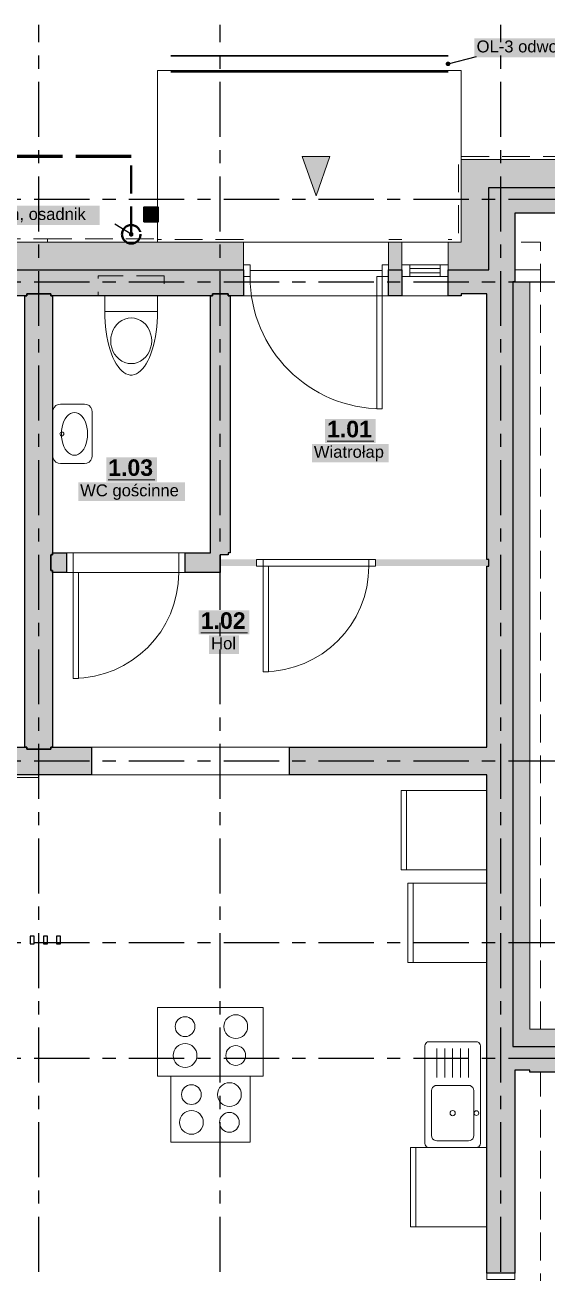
# Model space of a CAD drawing. Header units: metres. Extents: x -4.1 to 22.3, y -4.1 to 10.7.
# Drawn here: x 8.39 to 12.35, y 1.25 to 10.69 of the extents above; entities that cross this region are included whole.
import ezdxf

# ---------------------------------------------------------------- set-up
doc = ezdxf.new("R2010")
doc.units = ezdxf.units.M
for name, pattern in [('KRESKA_DLUGA', [9.45, 8.4, -1.05]), ('KRESKOWA', [5.25, 4.2, -1.05]), ('PUNKTOWA', [10.5, 8.4, -1.05, 0, -1.05])]:
    doc.linetypes.add(name, pattern=pattern)
doc.layers.add('A-MASKA', color=7, linetype='Continuous', lineweight=18)
doc.layers.add('S-OPISY', color=2, linetype='Continuous', lineweight=25)
for name, color, linetype, lineweight, true_color in [('I-OSIE', 8, 'PUNKTOWA', 18, 0x7a7a7a), ('I-PODKLAD', 8, 'Continuous', 18, 0x9a9a9a), ('I-PODKLAD-SCIANY', 8, 'Continuous', 25, 0x6e6e6e), ('I-PODKLAD-WYPELN', 254, 'Continuous', 18, 0xe6e6e6), ('I-POMIESZCZENIA', 8, 'Continuous', 25, 0x4a4a4a), ('S-DESZCZ', 150, 'KRESKA_DLUGA', 35, 0x00808a), ('S-KANAL', 34, 'Continuous', 50, 0x7a4500)]:
    doc.layers.add(name, color=color, linetype=linetype, lineweight=lineweight, true_color=true_color)
doc.styles.add('PL_ARIAL', font='arial.ttf')
doc.styles.add('PL_ARIAL_B', font='arialbd.ttf')

msp = doc.modelspace()

# ---------------------------------------------------------------- hatches: boundary and pattern name
at = {"layer": 'A-MASKA', "true_color": 0xffffff}
for points in [[(11.799, 10.4494), (13.8843, 10.4494), (13.8843, 10.5942), (11.799, 10.5942)], [(6.6728, 9.1812), (8.9616, 9.1812), (8.9616, 9.326), (6.6728, 9.326)], [(10.6682, 7.5312), (11.0518, 7.5312), (11.0518, 7.7137), (10.6682, 7.7137)], [(10.5687, 7.3844), (11.1513, 7.3844), (11.1513, 7.5242), (10.5687, 7.5242)], [(9.0107, 7.2395), (9.3943, 7.2395), (9.3943, 7.422), (9.0107, 7.422)], [(8.7985, 7.0927), (9.6065, 7.0927), (9.6065, 7.2325), (8.7985, 7.2325)], [(9.7118, 6.082), (10.0954, 6.082), (10.0954, 6.2645), (9.7118, 6.2645)], [(9.7904, 5.9352), (10.0167, 5.9352), (10.0167, 6.075), (9.7904, 6.075)]]:
    msp.add_hatch(color=7, dxfattribs=at).paths.add_polyline_path(points)
at = {"layer": 'I-PODKLAD-WYPELN', "true_color": 0xe4e4e4}
h = msp.add_hatch(color=7, dxfattribs=at)
h.paths.add_polyline_path([(11.895, 5.23), (11.895, 5.23), (11.895, 5.23), (11.895, 6.6), (11.895, 6.6), (11.895, 6.6), (11.05, 6.6), (11.05, 6.65), (11.895, 6.65), (11.895, 6.65), (11.895, 6.65), (11.895, 8.66), (11.895, 8.66), (11.895, 8.66), (11.7, 8.66), (11.7, 8.66), (11.7, 8.66), (11.7, 8.66), (11.7, 8.66), (11.7, 8.66), (11.7, 8.66), (11.7, 8.66), (11.7, 8.66), (11.7, 8.66), (11.7, 8.66), (11.7, 8.66), (11.7, 8.66), (11.7, 8.66), (11.7, 8.66), (11.7, 8.66), (11.7, 8.66), (11.7, 8.645), (11.7, 8.645), (11.7, 8.645), (11.6, 8.645), (11.6, 8.645), (11.6, 8.645), (11.6, 8.84), (11.6, 8.84), (11.6, 8.84), (11.6, 8.84), (11.6, 9.05), (11.7, 9.05), (11.7, 9.675), (12.75, 9.675), (12.75, 9.465), (12.75, 9.27), (12.105, 9.27), (12.105, 9.27), (12.105, 9.27), (12.105, 9.27), (12.105, 8.75), (12.105, 8.75), (12.105, 8.75), (12.22, 8.75), (12.22, 8.75), (12.22, 8.75), (12.22, 3.095), (13.6, 3.095), (13.6, 2.965), (13.6, 2.77), (12.22, 2.77), (12.22, 2.785), (12.105, 2.785), (12.105, 1.25), (12.09, 1.25), (11.895, 1.25), (11.895, 2.875), (11.895, 2.875), (11.895, 2.875), (11.895, 2.875), (11.895, 5.02), (11.895, 5.02), (11.895, 5.02), (10.4, 5.02), (10.4, 5.02), (10.4, 5.02), (10.4, 5.035), (10.4, 5.035), (10.4, 5.035), (10.4, 5.035), (10.4, 5.23), (10.4, 5.23), (10.4, 5.23), (10.4, 5.23), (10.4, 5.23), (11.895, 5.23), (11.895, 5.23)])
h.paths.add_polyline_path([(11.91, 9.285), (11.91, 9.285), (11.91, 9.285), (11.91, 9.285)], flags=0)
h.paths.add_polyline_path([(11.91, 8.84), (11.91, 8.84), (11.91, 8.84), (11.91, 8.84)], flags=0)
h.paths.add_polyline_path([(11.91, 8.75), (11.91, 8.75), (11.91, 8.75), (11.91, 8.75), (11.91, 8.75)], flags=0)
h.paths.add_polyline_path([(12.09, 2.875), (12.09, 2.875), (12.09, 2.875), (12.09, 2.875)], flags=0)
h.paths.add_polyline_path([(12.09, 2.965), (12.09, 2.965), (12.09, 2.965), (12.09, 2.965)], flags=0)
h.paths.add_polyline_path([(12.22, 2.965), (12.22, 2.965), (12.22, 2.965), (12.22, 2.965)], flags=0)
h.paths.add_polyline_path([(12.09, 8.75), (12.09, 8.75), (12.09, 8.75), (12.09, 8.75), (12.09, 8.75)], flags=0)
h.paths.add_polyline_path([(12.09, 9.285), (12.09, 9.285), (12.09, 9.285), (12.09, 9.285)], flags=0)
at = {"layer": 'I-PODKLAD-WYPELN', "true_color": 0xcfcfcf}
for points in [[(10.6, 9.4), (10.705, 9.7), (10.495, 9.7)], [(9.875, 6.65), (10.15, 6.65), (10.15, 6.6), (9.875, 6.6)], [(11.91, 6.6), (11.05, 6.6), (11.05, 6.65), (11.91, 6.65)]]:
    msp.add_hatch(color=7, dxfattribs=at).paths.add_polyline_path(points)
at = {"layer": 'I-PODKLAD-WYPELN', "true_color": 0xe4e4e4}
h = msp.add_hatch(color=7, dxfattribs=at)
h.paths.add_polyline_path([(5.27, 5.23), (5.27, 5.23), (5.27, 5.23), (5.27, 6.3625), (5.27, 6.3625), (5.27, 6.3625), (5.27, 6.3625), (5.27, 6.3625), (4.88, 6.3625), (4.88, 6.3625), (4.88, 6.3625), (4.88, 6.3875), (4.88, 6.3875), (4.88, 6.3875), (4.88, 6.3875), (4.88, 6.4875), (4.88, 6.4875), (4.88, 6.4875), (4.88, 6.4875), (4.88, 6.4875), (5.77, 6.4875), (5.77, 6.4875), (5.77, 6.4875), (5.77, 6.4875), (5.77, 6.4875), (5.77, 8.645), (5.77, 8.645), (5.77, 8.645), (5.77, 8.645), (5.77, 8.645), (5.1, 8.645), (5.1, 8.645), (5.1, 8.645), (5.1, 8.84), (5.1, 8.84), (5.1, 8.84), (5.1, 8.84), (5.1, 9.05), (10.05, 9.05), (10.05, 8.84), (10.05, 8.84), (10.05, 8.84), (10.05, 8.84), (10.05, 8.645), (10.05, 8.645), (10.05, 8.645), (9.95, 8.645), (9.95, 6.7), (9.935, 6.7), (9.935, 6.7), (9.935, 6.7), (9.935, 6.7), (9.935, 6.7), (9.935, 6.7), (9.935, 6.7), (9.935, 6.7), (9.935, 6.7), (9.935, 6.7), (9.935, 6.7), (9.935, 6.685), (9.875, 6.685), (9.875, 6.685), (9.875, 6.685), (9.875, 6.685), (9.875, 6.685), (9.875, 6.65), (10.15, 6.65), (10.15, 6.6), (9.875, 6.6), (9.875, 6.565), (9.875, 6.565), (9.875, 6.565), (9.875, 6.55), (9.875, 6.55), (9.875, 6.55), (9.61, 6.55), (9.61, 6.55), (9.61, 6.55), (9.61, 6.565), (9.61, 6.565), (9.61, 6.565), (9.61, 6.565), (9.61, 6.7), (9.61, 6.7), (9.61, 6.7), (9.61, 6.7), (9.61, 6.7), (9.8, 6.7), (9.8, 8.645), (8.605, 8.645), (8.605, 8.645), (8.605, 8.645), (8.605, 6.7), (8.605, 6.7), (8.605, 6.7), (8.605, 6.7), (8.605, 6.7), (8.71, 6.7), (8.71, 6.7), (8.71, 6.7), (8.71, 6.7), (8.71, 6.7), (8.71, 6.565), (8.71, 6.565), (8.71, 6.565), (8.71, 6.55), (8.71, 6.55), (8.71, 6.55), (8.605, 6.55), (8.605, 6.55), (8.605, 6.55), (8.605, 5.23), (8.605, 5.23), (8.605, 5.23), (8.9, 5.23), (8.9, 5.23), (8.9, 5.23), (8.9, 5.23), (8.9, 5.23), (8.9, 5.035), (8.9, 5.035), (8.9, 5.035), (8.9, 5.02), (8.9, 5.02), (8.9, 5.02), (8.5, 5.02), (8.5, 5.02), (8.5, 5.02), (8.5, 5.02), (8.5, 5.02), (8.2, 5.02), (8.2, 5.02), (8.2, 5.02), (8.2, 5.035), (8.2, 5.035), (8.2, 5.035), (8.2, 5.035), (8.2, 5.23), (8.2, 5.23), (8.2, 5.23), (8.2, 5.23), (8.2, 5.23), (8.395, 5.23), (8.395, 5.23), (8.395, 5.23), (8.395, 5.23), (8.395, 5.23), (8.395, 8.645), (8.395, 8.645), (8.395, 8.645), (8.395, 8.645), (8.395, 8.645), (5.98, 8.645), (5.98, 8.645), (5.98, 8.645), (5.98, 5.02), (5.98, 5.02), (5.98, 5.02), (5.98, 5.02), (5.98, 5.02), (5.1, 5.02), (5.1, 5.02), (5.1, 5.02), (5.1, 5.035), (5.1, 5.035), (5.1, 5.035), (5.1, 5.035), (5.1, 5.23), (5.1, 5.23), (5.1, 5.23), (5.1, 5.23), (5.1, 5.23), (5.27, 5.23), (5.27, 5.23)])
h.paths.add_polyline_path([(8.5, 5.035), (8.5, 5.035), (8.5, 5.035), (8.5, 5.035), (8.5, 5.035), (8.5, 5.035), (8.5, 5.02)], flags=0)
h.paths.add_polyline_path([(5.77, 5.23), (5.77, 5.23), (5.77, 5.23), (5.77, 5.23), (5.77, 5.23), (5.77, 5.23), (5.77, 5.23), (5.77, 5.23), (5.77, 5.23), (5.77, 6.3625), (5.77, 6.3625), (5.77, 6.3625), (5.37, 6.3625), (5.37, 6.3625), (5.37, 6.3625), (5.37, 5.23), (5.37, 5.23), (5.37, 5.23)], flags=0)
h.paths.add_polyline_path([(8.5, 5.215), (8.5, 5.215), (8.5, 5.215), (8.5, 5.215), (8.5, 5.215), (8.5, 5.215), (8.5, 5.215), (8.5, 5.215), (8.5, 5.215)], flags=0)
msp.add_hatch(color=7, dxfattribs=at).paths.add_polyline_path([(11.15, 8.645), (11.15, 8.84), (11.15, 8.84), (11.15, 8.84), (11.15, 8.84), (11.15, 9.05), (11.25, 9.05), (11.25, 8.84), (11.25, 8.84), (11.25, 8.84), (11.25, 8.84), (11.25, 8.645), (11.25, 8.645), (11.25, 8.645), (11.15, 8.645), (11.15, 8.645)])
at = {"layer": 'S-DESZCZ', "true_color": 0x000000}
msp.add_hatch(color=7, dxfattribs=at).paths.add_polyline_path([(9.2175, 9.11), (9.2169, 9.1145), (9.2152, 9.1188), (9.2124, 9.1224), (9.2087, 9.1252), (9.2045, 9.1269), (9.2, 9.1275), (9.1955, 9.1269), (9.1913, 9.1252), (9.1876, 9.1224), (9.1848, 9.1188), (9.1831, 9.1145), (9.1825, 9.11), (9.1831, 9.1055), (9.1848, 9.1013), (9.1876, 9.0976), (9.1913, 9.0948), (9.1955, 9.0931), (9.2, 9.0925), (9.2045, 9.0931), (9.2087, 9.0948), (9.2124, 9.0976), (9.2152, 9.1013), (9.2169, 9.1055)])
at = {"layer": 'S-KANAL', "true_color": 0xffffff}
msp.add_hatch(color=7, dxfattribs=at).paths.add_polyline_path([(9.295, 9.205), (9.405, 9.205), (9.405, 9.315), (9.295, 9.315)])
at = {"layer": 'S-KANAL', "true_color": 0x000000}
msp.add_hatch(color=7, dxfattribs=at).paths.add_polyline_path([(9.295, 9.205), (9.405, 9.205), (9.405, 9.315)])
at = {"layer": 'S-OPISY', "true_color": 0x000000}
for points in [[(11.6175, 10.4), (11.6169, 10.4045), (11.6152, 10.4087), (11.6124, 10.4124), (11.6087, 10.4152), (11.6045, 10.4169), (11.6, 10.4175), (11.5955, 10.4169), (11.5913, 10.4152), (11.5876, 10.4124), (11.5848, 10.4087), (11.5831, 10.4045), (11.5825, 10.4), (11.5831, 10.3955), (11.5848, 10.3912), (11.5876, 10.3876), (11.5913, 10.3848), (11.5955, 10.3831), (11.6, 10.3825), (11.6045, 10.3831), (11.6087, 10.3848), (11.6124, 10.3876), (11.6152, 10.3912), (11.6169, 10.3955)], [(9.2175, 9.11), (9.2169, 9.1145), (9.2152, 9.1188), (9.2124, 9.1224), (9.2087, 9.1252), (9.2045, 9.1269), (9.2, 9.1275), (9.1955, 9.1269), (9.1913, 9.1252), (9.1876, 9.1224), (9.1848, 9.1188), (9.1831, 9.1145), (9.1825, 9.11), (9.1831, 9.1055), (9.1848, 9.1013), (9.1876, 9.0976), (9.1913, 9.0948), (9.1955, 9.0931), (9.2, 9.0925), (9.2045, 9.0931), (9.2087, 9.0948), (9.2124, 9.0976), (9.2152, 9.1013), (9.2169, 9.1055)]]:
    msp.add_hatch(color=7, dxfattribs=at).paths.add_polyline_path(points)

# ---------------------------------------------------------------- linework, layer by layer
at = {"layer": 'I-OSIE', "linetype": 'PUNKTOWA', "lineweight": 25, "ltscale": 0.049484, "flags": 128}
for points in [[(8.5, -3.75), (8.5, 10.6942)], [(9.875, -3.75), (9.875, 10.6942)], [(12, -3.75), (12, 10.6942)]]:
    msp.add_lwpolyline(points, dxfattribs=at)
at = {"layer": 'I-OSIE', "linetype": 'PUNKTOWA', "lineweight": 25, "ltscale": 0.049821, "flags": 128}
for points in [[(-3.75, 9.375), (22.3012, 9.375)], [(-3.75, 8.75), (22.3012, 8.75)], [(-3.75, 5.125), (22.3012, 5.125)], [(-3.75, 3.75), (22.3012, 3.75)], [(-3.75, 2.875), (22.3012, 2.875)]]:
    msp.add_lwpolyline(points, dxfattribs=at)
at = {"layer": 'I-PODKLAD', "lineweight": 13, "ltscale": 0.05}
for points in [[(9.4, 9.0505), (9.4, 10.35), (11.7, 10.35), (11.7, 9.6755)], [(11.1495, 9.05), (10.0505, 9.05)], [(11.5995, 9.05), (11.2505, 9.05)], [(10.0505, 8.645), (11.1495, 8.645)], [(11.2505, 8.645), (11.5995, 8.645)], [(9.6095, 6.7), (8.7105, 6.7)], [(11.0495, 6.65), (10.1505, 6.65)], [(8.7105, 6.55), (9.6095, 6.55)], [(10.1505, 6.6), (11.0495, 6.6)], [(10.3995, 5.23), (8.9005, 5.23)], [(8.9005, 5.02), (10.3995, 5.02)]]:
    msp.add_lwpolyline(points, dxfattribs=at)
at = {"layer": 'I-PODKLAD', "linetype": 'KRESKOWA', "lineweight": 13, "ltscale": 0.05, "flags": 128}
for points in [[(10.0495, 9.07), (9.4, 9.07), (9.4, 10.35), (11.7, 10.35), (11.7, 9.695), (11.68, 9.695), (11.68, 9.07), (11.6005, 9.07)], [(11.7005, 9.7), (18.7, 9.7), (18.7, -0.325), (18.6755, -0.325)], [(3.8105, 9.075), (8.5645, 9.075)], [(8.565, 9.0505), (8.565, 9.075), (9.3995, 9.075)], [(11.2495, 9.07), (11.1505, 9.07)], [(12.3, 3.0955), (12.3, 9.05), (12.1055, 9.05)], [(12.1055, 8.84), (12.2995, 8.84)], [(8.9, 5.23), (10.4, 5.23)], [(8.5, 5.0195), (8.5, 5), (8.2005, 5)], [(8.9, 5.02), (10.4, 5.02)], [(12.3, 0.1055), (12.3, 2.7695)]]:
    msp.add_lwpolyline(points, dxfattribs=at)
at = {"layer": 'I-PODKLAD', "lineweight": 13, "ltscale": 0.05}
msp.add_lwpolyline([(10.6, 9.4), (10.705, 9.7), (10.495, 9.7)], close=True, dxfattribs=at)
at = {"layer": 'I-PODKLAD', "lineweight": 18, "ltscale": 0.05}
for points in [[(10.05, 8.79), (10.1, 8.79), (10.1, 8.88), (10.05, 8.88)], [(11.15, 8.79), (11.1, 8.79), (11.1, 8.88), (11.15, 8.88)], [(11.6, 8.79), (11.25, 8.79), (11.25, 8.88), (11.6, 8.88)], [(11.1, 8.79), (11.1, 7.79), (11.06, 7.79), (11.06, 8.79)], [(9.4, 8.645), (9, 8.645), (9, 8.525), (9.4, 8.525)], [(9.045, 8.3042), (9.0469, 8.2772), (9.0526, 8.2508), (9.0619, 8.2258), (9.0746, 8.2026), (9.0904, 8.182), (9.1089, 8.1644), (9.1296, 8.1502), (9.1521, 8.1399), (9.1758, 8.1335), (9.2, 8.1314), (9.2242, 8.1335), (9.2479, 8.1399), (9.2704, 8.1502), (9.2911, 8.1644), (9.3096, 8.182), (9.3254, 8.2026), (9.3381, 8.2258), (9.3474, 8.2508), (9.3531, 8.2772), (9.355, 8.3042), (9.3531, 8.3312), (9.3474, 8.3576), (9.3381, 8.3826), (9.3254, 8.4058), (9.3096, 8.4264), (9.2911, 8.444), (9.2704, 8.4582), (9.2479, 8.4685), (9.2242, 8.4749), (9.2, 8.477), (9.1758, 8.4749), (9.1521, 8.4685), (9.1296, 8.4582), (9.1089, 8.444), (9.0904, 8.4264), (9.0746, 8.4058), (9.0619, 8.3826), (9.0526, 8.3576), (9.0469, 8.3312)], [(8.605, 7.435), (8.6079, 7.4165), (8.6165, 7.3997), (8.6297, 7.3865), (8.6465, 7.3779), (8.665, 7.375), (8.845, 7.375), (8.8635, 7.3779), (8.8803, 7.3865), (8.8935, 7.3997), (8.9021, 7.4165), (8.905, 7.435), (8.905, 7.765), (8.9021, 7.7835), (8.8935, 7.8003), (8.8803, 7.8135), (8.8635, 7.8221), (8.845, 7.825), (8.665, 7.825), (8.6465, 7.8221), (8.6297, 7.8135), (8.6165, 7.8003), (8.6079, 7.7835), (8.605, 7.765)], [(8.77, 7.438), (8.7855, 7.44), (8.8006, 7.4459), (8.8149, 7.4557), (8.8282, 7.4689), (8.84, 7.4854), (8.8501, 7.5048), (8.8582, 7.5265), (8.8642, 7.5499), (8.8678, 7.5747), (8.869, 7.6), (8.8678, 7.6253), (8.8642, 7.6501), (8.8582, 7.6735), (8.8501, 7.6952), (8.84, 7.7146), (8.8282, 7.7311), (8.8149, 7.7443), (8.8006, 7.7541), (8.7855, 7.76), (8.77, 7.762), (8.7545, 7.76), (8.7394, 7.7541), (8.7251, 7.7443), (8.7118, 7.7311), (8.7, 7.7146), (8.6899, 7.6952), (8.6818, 7.6735), (8.6758, 7.6501), (8.6722, 7.6253), (8.671, 7.6), (8.6722, 7.5747), (8.6758, 7.5499), (8.6818, 7.5265), (8.6899, 7.5048), (8.7, 7.4854), (8.7118, 7.4689), (8.7251, 7.4557), (8.7394, 7.4459), (8.7545, 7.44)], [(8.71, 6.55), (8.76, 6.55), (8.76, 6.7), (8.71, 6.7)], [(9.61, 6.55), (9.56, 6.55), (9.56, 6.7), (9.61, 6.7)], [(10.15, 6.6), (10.2, 6.6), (10.2, 6.65), (10.15, 6.65)], [(11.05, 6.6), (11, 6.6), (11, 6.65), (11.05, 6.65)], [(8.76, 6.55), (8.76, 5.75), (8.8, 5.75), (8.8, 6.55)], [(10.2, 6.6), (10.2, 5.8), (10.24, 5.8), (10.24, 6.6)], [(11.895, 4.3), (11.895, 4.9), (11.245, 4.9), (11.245, 4.3)], [(11.895, 3.6), (11.895, 4.2), (11.295, 4.2), (11.295, 3.6)], [(9.4, 2.74), (10.2, 2.74), (10.2, 3.26), (9.4, 3.26)], [(11.845, 2.97), (11.8435, 2.9793), (11.8393, 2.9876), (11.8326, 2.9943), (11.8243, 2.9985), (11.815, 3), (11.455, 3), (11.4457, 2.9985), (11.4374, 2.9943), (11.4307, 2.9876), (11.4265, 2.9793), (11.425, 2.97), (11.425, 2.23), (11.4265, 2.2207), (11.4307, 2.2124), (11.4374, 2.2057), (11.4457, 2.2015), (11.455, 2.2), (11.815, 2.2), (11.8243, 2.2015), (11.8326, 2.2057), (11.8393, 2.2124), (11.8435, 2.2207), (11.845, 2.23)], [(9.5, 2.24), (10.1, 2.24), (10.1, 2.74), (9.5, 2.74)], [(11.795, 2.63), (11.793, 2.6424), (11.7874, 2.6535), (11.7785, 2.6624), (11.7674, 2.668), (11.755, 2.67), (11.515, 2.67), (11.5026, 2.668), (11.4915, 2.6624), (11.4826, 2.6535), (11.477, 2.6424), (11.475, 2.63), (11.475, 2.29), (11.477, 2.2776), (11.4826, 2.2665), (11.4915, 2.2576), (11.5026, 2.252), (11.515, 2.25), (11.755, 2.25), (11.7674, 2.252), (11.7785, 2.2576), (11.7874, 2.2665), (11.793, 2.2776), (11.795, 2.29)], [(11.895, 1.6), (11.895, 2.2), (11.315, 2.2), (11.315, 1.6)], [(12.105, 1.25), (12.105, 1.2), (11.895, 1.2), (11.895, 1.25)]]:
    msp.add_lwpolyline(points, close=True, dxfattribs=at)
for points in [[(11.31, 8.79), (11.31, 8.88)], [(11.54, 8.79), (11.54, 8.88)], [(11.1, 8.835), (10.1, 8.835)], [(11.54, 8.8512), (11.31, 8.8512)], [(11.54, 8.8188), (11.31, 8.8188)], [(9, 8.525), (9.0006, 8.4864), (9.0026, 8.448), (9.0058, 8.4101), (9.0103, 8.373), (9.016, 8.3369), (9.0229, 8.3019), (9.031, 8.2685), (9.0401, 8.2366), (9.0503, 8.2067), (9.0615, 8.1788), (9.0735, 8.1532), (9.0864, 8.13), (9.1, 8.1093), (9.1143, 8.0913), (9.1291, 8.0762), (9.1444, 8.064), (9.16, 8.0547), (9.1759, 8.0485), (9.1919, 8.0454), (9.2081, 8.0454), (9.2241, 8.0485), (9.24, 8.0547), (9.2556, 8.064), (9.2709, 8.0762), (9.2857, 8.0913), (9.3, 8.1093), (9.3136, 8.13), (9.3265, 8.1532), (9.3385, 8.1788), (9.3497, 8.2067), (9.3599, 8.2366), (9.369, 8.2685), (9.3771, 8.3019), (9.384, 8.3369), (9.3897, 8.373), (9.3942, 8.4101), (9.3974, 8.448), (9.3994, 8.4864), (9.4, 8.525)], [(11.285, 4.3), (11.285, 4.9)], [(11.335, 3.6), (11.335, 4.2)], [(11.515, 2.73), (11.515, 2.95)], [(11.575, 2.73), (11.575, 2.95)], [(11.635, 2.73), (11.635, 2.95)], [(11.695, 2.73), (11.695, 2.95)], [(11.755, 2.73), (11.755, 2.95)], [(11.355, 1.6), (11.355, 2.2)]]:
    msp.add_lwpolyline(points, dxfattribs=at)
at = {"layer": 'I-PODKLAD', "linetype": 'KRESKOWA', "lineweight": 18, "ltscale": 0.05, "flags": 128}
msp.add_lwpolyline([(9.45, 8.795), (8.95, 8.795), (8.95, 8.645), (9.45, 8.645)], close=True, dxfattribs=at)
at = {"layer": 'I-PODKLAD', "lineweight": 13, "ltscale": 0.05}
for centre, radius in [((8.675, 7.6), 0.015), ((9.608, 3.1144), 0.075), ((9.992, 3.1144), 0.09), ((9.608, 2.896), 0.09), ((9.992, 2.896), 0.075), ((9.656, 2.6), 0.075), ((9.944, 2.6), 0.09), ((9.656, 2.39), 0.09), ((9.944, 2.39), 0.075), ((11.635, 2.46), 0.02), ((11.815, 2.46), 0.018)]:
    msp.add_circle(centre, radius, dxfattribs=at)
for centre, radius, start, end in [((11.1, 8.79), 1, 180, 270), ((8.76, 6.55), 0.8, -90, 0), ((10.2, 6.6), 0.8, -90, 0)]:
    msp.add_arc(centre, radius, start, end, dxfattribs=at)
at = {"layer": 'I-PODKLAD-SCIANY', "lineweight": 13, "ltscale": 0.05}
for points in [[(12.75, 9.465), (11.91, 9.465), (11.91, 9.465), (11.91, 9.465), (11.91, 9.465), (11.91, 9.465), (11.91, 9.465), (11.91, 9.465), (11.91, 9.465), (11.91, 9.465), (11.91, 9.465), (11.91, 9.465), (11.91, 9.465), (11.91, 9.465), (11.91, 9.465), (11.91, 9.465), (11.91, 9.465), (11.91, 9.465), (11.91, 8.84), (11.91, 8.84), (11.91, 8.84), (11.6, 8.84), (11.6, 8.84), (11.6, 8.84), (11.6, 9.05), (11.6, 9.05), (11.6, 9.05), (11.7, 9.05), (11.7, 9.05), (11.7, 9.05), (11.7, 9.05), (11.7, 9.05), (11.7, 9.05), (11.7, 9.05), (11.7, 9.05), (11.7, 9.05), (11.7, 9.05), (11.7, 9.05), (11.7, 9.05), (11.7, 9.05), (11.7, 9.05), (11.7, 9.05), (11.7, 9.05), (11.7, 9.05), (11.7, 9.675), (11.7, 9.675), (11.7, 9.675), (12.75, 9.675)], [(13.6, 2.965), (12.22, 2.965), (12.22, 2.965), (12.22, 2.965), (12.22, 2.965), (12.09, 2.965), (12.09, 2.965), (12.09, 2.965), (12.09, 2.965), (12.09, 8.75), (12.09, 8.75), (12.09, 8.75), (12.09, 8.75), (12.09, 8.75), (12.22, 8.75), (12.22, 8.75), (12.22, 8.75), (12.22, 8.75), (12.22, 8.75), (12.22, 3.095), (12.22, 3.095), (12.22, 3.095), (12.22, 3.095), (12.22, 3.095), (12.22, 3.095), (12.22, 3.095), (12.22, 3.095), (12.22, 3.095), (12.22, 3.095), (12.22, 3.095), (12.22, 3.095), (12.22, 3.095), (12.22, 3.095), (12.22, 3.095), (12.22, 3.095), (12.22, 3.095), (13.6, 3.095)]]:
    msp.add_lwpolyline(points, dxfattribs=at)
at = {"layer": 'I-PODKLAD-SCIANY', "lineweight": 25, "ltscale": 0.05}
for points in [[(13.6, 2.77), (12.22, 2.77), (12.22, 2.77), (12.22, 2.77), (12.22, 2.785), (12.22, 2.785), (12.22, 2.785), (12.22, 2.785), (12.22, 2.785), (12.22, 2.785), (12.22, 2.785), (12.22, 2.785), (12.22, 2.785), (12.22, 2.785), (12.22, 2.785), (12.22, 2.785), (12.22, 2.785), (12.22, 2.785), (12.22, 2.785), (12.22, 2.785), (12.22, 2.785), (12.105, 2.785), (12.105, 2.785), (12.105, 2.785), (12.105, 2.785), (12.105, 2.785), (12.105, 2.785), (12.105, 2.785), (12.105, 2.785), (12.105, 2.785), (12.105, 2.785), (12.105, 2.785), (12.105, 2.785), (12.105, 2.785), (12.105, 2.785), (12.105, 2.785), (12.105, 2.785), (12.105, 2.785), (12.105, 1.25), (12.105, 1.25), (12.105, 1.25), (11.895, 1.25), (11.895, 1.25), (11.895, 1.25), (11.895, 5.02), (11.895, 5.02), (11.895, 5.02), (11.895, 5.02), (11.895, 5.02), (11.895, 5.02), (11.895, 5.02), (11.895, 5.02), (11.895, 5.02), (11.895, 5.02), (11.895, 5.02), (11.895, 5.02), (11.895, 5.02), (11.895, 5.02), (11.895, 5.02), (11.895, 5.02), (11.895, 5.02), (10.4, 5.02), (10.4, 5.02), (10.4, 5.02), (10.4, 5.02), (10.4, 5.035), (10.4, 5.035), (10.4, 5.23), (10.4, 5.23), (10.4, 5.23), (10.4, 5.23), (10.4, 5.23), (11.895, 5.23), (11.895, 5.23), (11.895, 5.23), (11.895, 5.23), (11.895, 5.23), (11.895, 5.23), (11.895, 5.23), (11.895, 5.23), (11.895, 5.23), (11.895, 5.23), (11.895, 5.23), (11.895, 5.23), (11.895, 5.23), (11.895, 5.23), (11.895, 5.23), (11.895, 5.23), (11.895, 5.23), (11.895, 6.6), (11.895, 6.6), (11.895, 6.6), (11.895, 6.6), (11.91, 6.6), (11.91, 6.6), (11.91, 6.6), (11.91, 6.6), (11.91, 6.6), (11.91, 6.6), (11.91, 6.6), (11.91, 6.6), (11.91, 6.6), (11.91, 6.6), (11.91, 6.6), (11.91, 6.6), (11.91, 6.6), (11.91, 6.6), (11.91, 6.6), (11.91, 6.6), (11.91, 6.6), (11.91, 6.65), (11.91, 6.65), (11.91, 6.65), (11.91, 6.65), (11.91, 6.65), (11.91, 6.65), (11.91, 6.65), (11.91, 6.65), (11.91, 6.65), (11.91, 6.65), (11.91, 6.65), (11.91, 6.65), (11.91, 6.65), (11.91, 6.65), (11.91, 6.65), (11.91, 6.65), (11.91, 6.65), (11.895, 6.65), (11.895, 6.65), (11.895, 6.65), (11.895, 6.65), (11.895, 8.66), (11.895, 8.66), (11.895, 8.66), (11.895, 8.66), (11.895, 8.66), (11.895, 8.66), (11.895, 8.66), (11.895, 8.66), (11.895, 8.66), (11.895, 8.66), (11.895, 8.66), (11.895, 8.66), (11.895, 8.66), (11.895, 8.66), (11.895, 8.66), (11.895, 8.66), (11.895, 8.66), (11.7, 8.66), (11.7, 8.66), (11.7, 8.66), (11.7, 8.66), (11.7, 8.66), (11.7, 8.66), (11.7, 8.66), (11.7, 8.66), (11.7, 8.66), (11.7, 8.66), (11.7, 8.66), (11.7, 8.66), (11.7, 8.66), (11.7, 8.66), (11.7, 8.66), (11.7, 8.66), (11.7, 8.66), (11.7, 8.645), (11.7, 8.645), (11.7, 8.645), (11.7, 8.645), (11.7, 8.645), (11.6, 8.645), (11.6, 8.645), (11.6, 8.645), (11.6, 8.645), (11.6, 8.645), (11.6, 8.84), (11.6, 8.84), (11.6, 8.84), (11.6, 8.84), (11.6, 8.84), (11.91, 8.84), (11.91, 8.84), (11.91, 8.84), (11.91, 8.84), (11.91, 8.84), (11.91, 8.84), (11.91, 8.84), (11.91, 8.84), (11.91, 8.84), (11.91, 8.84), (11.91, 8.84), (11.91, 8.84), (11.91, 8.84), (11.91, 8.84), (11.91, 8.84), (11.91, 8.84), (11.91, 8.84), (11.91, 9.285), (11.91, 9.465), (11.91, 9.465), (11.91, 9.465), (12.75, 9.465)], [(12.75, 9.27), (12.105, 9.27), (12.105, 9.27), (12.105, 9.27), (12.105, 9.27), (12.105, 9.27), (12.105, 9.27), (12.105, 9.27), (12.105, 9.27), (12.105, 9.27), (12.105, 9.27), (12.105, 9.27), (12.105, 9.27), (12.105, 9.27), (12.105, 9.27), (12.105, 9.27), (12.105, 9.27), (12.105, 9.27), (12.105, 8.75), (12.105, 8.75), (12.105, 8.75), (12.105, 8.75), (12.105, 8.75), (12.09, 8.75), (12.09, 8.75), (12.09, 8.75), (12.09, 8.75), (12.09, 8.75), (12.09, 8.75), (12.09, 8.75), (12.09, 8.75), (12.09, 8.75), (12.09, 8.75), (12.09, 8.75), (12.09, 8.75), (12.09, 8.75), (12.09, 8.75), (12.09, 8.75), (12.09, 8.75), (12.09, 8.75), (12.09, 2.965), (12.09, 2.965), (12.09, 2.965), (12.09, 2.965), (12.09, 2.965), (12.09, 2.965), (12.09, 2.965), (12.09, 2.965), (12.09, 2.965), (12.09, 2.965), (12.09, 2.965), (12.09, 2.965), (12.09, 2.965), (12.09, 2.965), (12.09, 2.965), (12.09, 2.965), (12.09, 2.965), (13.6, 2.965)], [(5.1, 8.84), (10.05, 8.84), (10.05, 8.84), (10.05, 8.84), (10.05, 8.84), (10.05, 8.84), (10.05, 8.645), (10.05, 8.645), (10.05, 8.645), (10.05, 8.645), (10.05, 8.645), (9.935, 8.645), (9.935, 8.645), (9.935, 8.645), (9.935, 8.645), (9.935, 8.645), (9.935, 8.66), (9.935, 8.66), (9.935, 8.66), (9.935, 8.66), (9.935, 8.66), (9.935, 8.66), (9.935, 8.66), (9.935, 8.66), (9.935, 8.66), (9.935, 8.66), (9.935, 8.66), (9.935, 8.66), (9.935, 8.66), (9.935, 8.66), (9.935, 8.66), (9.935, 8.66), (9.935, 8.66), (9.815, 8.66), (9.815, 8.66), (9.815, 8.66), (9.815, 8.66), (9.815, 8.66), (9.815, 8.66), (9.815, 8.66), (9.815, 8.66), (9.815, 8.66), (9.815, 8.66), (9.815, 8.66), (9.815, 8.66), (9.815, 8.66), (9.815, 8.66), (9.815, 8.66), (9.815, 8.66), (9.815, 8.66), (9.815, 8.645), (9.815, 8.645), (9.815, 8.645), (9.815, 8.645), (9.815, 8.645), (8.59, 8.645), (8.59, 8.645), (8.59, 8.645), (8.59, 8.645), (8.59, 8.645), (8.59, 8.66), (8.59, 8.66), (8.59, 8.66), (8.59, 8.66), (8.59, 8.66), (8.59, 8.66), (8.59, 8.66), (8.59, 8.66), (8.59, 8.66), (8.59, 8.66), (8.59, 8.66), (8.59, 8.66), (8.59, 8.66), (8.59, 8.66), (8.59, 8.66), (8.59, 8.66), (8.59, 8.66), (8.41, 8.66), (8.41, 8.66), (8.41, 8.66), (8.41, 8.66), (8.41, 8.66), (8.41, 8.66), (8.41, 8.66), (8.41, 8.66), (8.41, 8.66), (8.41, 8.66), (8.41, 8.66), (8.41, 8.66), (8.41, 8.66), (8.41, 8.66), (8.41, 8.66), (8.41, 8.66), (8.41, 8.66), (8.41, 8.645), (8.41, 8.645), (8.41, 8.645), (8.41, 8.645), (8.41, 8.645), (5.965, 8.645)], [(8.2, 5.23), (8.41, 5.23), (8.41, 5.23), (8.41, 5.23), (8.41, 5.23), (8.41, 5.23), (8.41, 5.215), (8.41, 5.215), (8.41, 5.215), (8.41, 5.215), (8.41, 5.215), (8.41, 5.215), (8.41, 5.215), (8.41, 5.215), (8.41, 5.215), (8.41, 5.215), (8.41, 5.215), (8.41, 5.215), (8.41, 5.215), (8.41, 5.215), (8.41, 5.215), (8.41, 5.215), (8.41, 5.215), (8.5, 5.215), (8.59, 5.215), (8.59, 5.215), (8.59, 5.215), (8.59, 5.215), (8.59, 5.215), (8.59, 5.215), (8.59, 5.215), (8.59, 5.215), (8.59, 5.215), (8.59, 5.215), (8.59, 5.215), (8.59, 5.215), (8.59, 5.215), (8.59, 5.215), (8.59, 5.215), (8.59, 5.215), (8.59, 5.215), (8.59, 5.23), (8.59, 5.23), (8.59, 5.23), (8.59, 5.23), (8.59, 5.23), (8.9, 5.23), (8.9, 5.23), (8.9, 5.23), (8.9, 5.23), (8.9, 5.23), (8.9, 5.02), (8.9, 5.02), (8.9, 5.02), (8.9, 5.02), (8.2, 5.02)]]:
    msp.add_lwpolyline(points, dxfattribs=at)
at = {"layer": 'I-PODKLAD-SCIANY', "lineweight": 13, "ltscale": 0.05}
for points in [[(5.1, 8.84), (5.1, 8.84), (5.1, 9.05), (5.1, 9.05), (5.1, 9.05), (10.05, 9.05), (10.05, 9.05), (10.05, 9.05), (10.05, 8.84), (10.05, 8.84), (10.05, 8.84), (5.1, 8.84)], [(11.15, 8.84), (11.15, 8.84), (11.15, 9.05), (11.15, 9.05), (11.15, 9.05), (11.25, 9.05), (11.25, 9.05), (11.25, 9.05), (11.25, 8.84), (11.25, 8.84), (11.25, 8.84), (11.15, 8.84)]]:
    msp.add_lwpolyline(points, close=True, dxfattribs=at)
at = {"layer": 'I-PODKLAD-SCIANY', "lineweight": 25, "ltscale": 0.05}
for points in [[(11.15, 8.645), (11.15, 8.645), (11.15, 8.645), (11.15, 8.84), (11.15, 8.84), (11.15, 8.84), (11.15, 8.84), (11.15, 8.84), (11.25, 8.84), (11.25, 8.84), (11.25, 8.84), (11.25, 8.84), (11.25, 8.84), (11.25, 8.645), (11.25, 8.645), (11.25, 8.645), (11.25, 8.645), (11.25, 8.645), (11.15, 8.645), (11.15, 8.645)], [(8.395, 8.645), (8.395, 8.645), (8.395, 8.645), (8.395, 8.645), (8.395, 8.645), (8.41, 8.645), (8.41, 8.645), (8.41, 8.645), (8.41, 8.645), (8.41, 8.645), (8.41, 8.645), (8.41, 8.645), (8.41, 8.645), (8.41, 8.645), (8.41, 8.645), (8.41, 8.645), (8.41, 8.645), (8.41, 8.645), (8.41, 8.645), (8.41, 8.645), (8.41, 8.645), (8.41, 8.645), (8.41, 8.66), (8.41, 8.66), (8.41, 8.66), (8.41, 8.66), (8.41, 8.66), (8.59, 8.66), (8.59, 8.66), (8.59, 8.66), (8.59, 8.66), (8.59, 8.66), (8.59, 8.645), (8.59, 8.645), (8.59, 8.645), (8.59, 8.645), (8.59, 8.645), (8.59, 8.645), (8.59, 8.645), (8.59, 8.645), (8.59, 8.645), (8.59, 8.645), (8.59, 8.645), (8.59, 8.645), (8.59, 8.645), (8.59, 8.645), (8.59, 8.645), (8.59, 8.645), (8.59, 8.645), (8.605, 8.645), (8.605, 8.645), (8.605, 8.645), (8.605, 8.645), (8.605, 8.645), (8.605, 6.685), (8.605, 6.685), (8.605, 6.685), (8.605, 6.685), (8.59, 6.685), (8.59, 6.685), (8.59, 6.685), (8.59, 6.685), (8.59, 6.685), (8.59, 6.685), (8.59, 6.685), (8.59, 6.685), (8.59, 6.685), (8.59, 6.685), (8.59, 6.685), (8.59, 6.685), (8.59, 6.685), (8.59, 6.685), (8.59, 6.685), (8.59, 6.685), (8.59, 6.685), (8.59, 6.565), (8.59, 6.565), (8.59, 6.565), (8.59, 6.565), (8.59, 6.565), (8.59, 6.565), (8.59, 6.565), (8.59, 6.565), (8.59, 6.565), (8.59, 6.565), (8.59, 6.565), (8.59, 6.565), (8.59, 6.565), (8.59, 6.565), (8.59, 6.565), (8.59, 6.565), (8.59, 6.565), (8.605, 6.565), (8.605, 6.565), (8.605, 6.565), (8.605, 6.565), (8.605, 5.23), (8.605, 5.23), (8.605, 5.23), (8.605, 5.23), (8.59, 5.23), (8.59, 5.23), (8.59, 5.23), (8.59, 5.23), (8.59, 5.23), (8.59, 5.23), (8.59, 5.23), (8.59, 5.23), (8.59, 5.23), (8.59, 5.23), (8.59, 5.23), (8.59, 5.23), (8.59, 5.23), (8.59, 5.23), (8.59, 5.23), (8.59, 5.23), (8.59, 5.23), (8.59, 5.215), (8.59, 5.215), (8.59, 5.215), (8.59, 5.215), (8.59, 5.215), (8.41, 5.215), (8.41, 5.215), (8.41, 5.215), (8.41, 5.215), (8.41, 5.215), (8.41, 5.23), (8.41, 5.23), (8.41, 5.23), (8.41, 5.23), (8.41, 5.23), (8.41, 5.23), (8.41, 5.23), (8.41, 5.23), (8.41, 5.23), (8.41, 5.23), (8.41, 5.23), (8.41, 5.23), (8.41, 5.23), (8.41, 5.23), (8.41, 5.23), (8.41, 5.23), (8.41, 5.23), (8.395, 5.23), (8.395, 5.23), (8.395, 5.23), (8.395, 5.23), (8.395, 5.23)], [(9.61, 6.565), (9.61, 6.7), (9.61, 6.7), (9.61, 6.7), (9.61, 6.7), (9.61, 6.7), (9.8, 6.7), (9.8, 6.7), (9.8, 6.7), (9.8, 6.7), (9.8, 6.7), (9.8, 6.7), (9.8, 6.7), (9.8, 6.7), (9.8, 6.7), (9.8, 6.7), (9.8, 6.7), (9.8, 6.7), (9.8, 6.7), (9.8, 6.7), (9.8, 6.7), (9.8, 6.7), (9.8, 6.7), (9.8, 8.645), (9.8, 8.645), (9.8, 8.645), (9.815, 8.645), (9.815, 8.645), (9.815, 8.645), (9.815, 8.645), (9.815, 8.645), (9.815, 8.645), (9.815, 8.645), (9.815, 8.645), (9.815, 8.645), (9.815, 8.645), (9.815, 8.645), (9.815, 8.645), (9.815, 8.645), (9.815, 8.645), (9.815, 8.645), (9.815, 8.645), (9.815, 8.645), (9.815, 8.66), (9.815, 8.66), (9.815, 8.66), (9.935, 8.66), (9.935, 8.66), (9.935, 8.66), (9.935, 8.645), (9.935, 8.645), (9.935, 8.645), (9.935, 8.645), (9.935, 8.645), (9.935, 8.645), (9.935, 8.645), (9.935, 8.645), (9.935, 8.645), (9.935, 8.645), (9.935, 8.645), (9.935, 8.645), (9.935, 8.645), (9.935, 8.645), (9.935, 8.645), (9.935, 8.645), (9.935, 8.645), (9.95, 8.645), (9.95, 8.645), (9.95, 8.645), (9.95, 6.7), (9.95, 6.7), (9.95, 6.7), (9.935, 6.7), (9.935, 6.7), (9.935, 6.7), (9.935, 6.7), (9.935, 6.7), (9.935, 6.7), (9.935, 6.7), (9.935, 6.7), (9.935, 6.7), (9.935, 6.7), (9.935, 6.7), (9.935, 6.7), (9.935, 6.7), (9.935, 6.7), (9.935, 6.7), (9.935, 6.7), (9.935, 6.7), (9.935, 6.685), (9.935, 6.685), (9.935, 6.685), (9.875, 6.685), (9.875, 6.685), (9.875, 6.685), (9.875, 6.685), (9.875, 6.685), (9.875, 6.685), (9.875, 6.685), (9.875, 6.685), (9.875, 6.685), (9.875, 6.685), (9.875, 6.685), (9.875, 6.685), (9.875, 6.685), (9.875, 6.685), (9.875, 6.685), (9.875, 6.685), (9.875, 6.685), (9.875, 6.55), (9.875, 6.55), (9.875, 6.55), (9.875, 6.55), (9.61, 6.55), (9.61, 6.55), (9.61, 6.55), (9.61, 6.55), (9.61, 6.565)], [(8.59, 6.565), (8.59, 6.685), (8.59, 6.685), (8.59, 6.685), (8.59, 6.685), (8.59, 6.685), (8.605, 6.685), (8.605, 6.685), (8.605, 6.685), (8.605, 6.685), (8.605, 6.685), (8.605, 6.685), (8.605, 6.685), (8.605, 6.685), (8.605, 6.685), (8.605, 6.685), (8.605, 6.685), (8.605, 6.685), (8.605, 6.685), (8.605, 6.685), (8.605, 6.685), (8.605, 6.685), (8.605, 6.685), (8.605, 6.7), (8.605, 6.7), (8.605, 6.7), (8.605, 6.7), (8.605, 6.7), (8.71, 6.7), (8.71, 6.7), (8.71, 6.7), (8.71, 6.7), (8.71, 6.7), (8.71, 6.55), (8.71, 6.55), (8.71, 6.55), (8.71, 6.55), (8.605, 6.55), (8.605, 6.55), (8.605, 6.55), (8.605, 6.55), (8.605, 6.565), (8.605, 6.565), (8.605, 6.565), (8.605, 6.565), (8.605, 6.565), (8.605, 6.565), (8.605, 6.565), (8.605, 6.565), (8.605, 6.565), (8.605, 6.565), (8.605, 6.565), (8.605, 6.565), (8.605, 6.565), (8.605, 6.565), (8.605, 6.565), (8.605, 6.565), (8.605, 6.565), (8.59, 6.565), (8.59, 6.565), (8.59, 6.565), (8.59, 6.565)], [(8.435, 3.8), (8.435, 3.74), (8.465, 3.74), (8.465, 3.8)], [(8.535, 3.8), (8.535, 3.74), (8.565, 3.74), (8.565, 3.8)], [(8.635, 3.8), (8.635, 3.74), (8.665, 3.74), (8.665, 3.8)]]:
    msp.add_lwpolyline(points, close=True, dxfattribs=at)
at = {"layer": 'I-POMIESZCZENIA', "lineweight": 18, "ltscale": 0.05}
for points in [[(10.6832, 7.5437), (11.0368, 7.5437)], [(9.0257, 7.252), (9.3793, 7.252)], [(9.7268, 6.0945), (10.0804, 6.0945)]]:
    msp.add_lwpolyline(points, dxfattribs=at)
at = {"layer": 'S-DESZCZ', "linetype": 'Continuous', "lineweight": 35, "ltscale": 0.05, "flags": 128}
for points in [[(9.5, 10.46), (11.6, 10.46)], [(9.5, 10.34), (11.6, 10.34)]]:
    msp.add_lwpolyline(points, dxfattribs=at)
at = {"layer": 'S-DESZCZ', "linetype": 'KRESKA_DLUGA', "lineweight": 70, "ltscale": 0.05, "flags": 128}
msp.add_lwpolyline([(9.2, 9.7), (-3.3, 9.7)], dxfattribs=at)
at = {"layer": 'S-DESZCZ', "linetype": 'KRESKOWA', "lineweight": 50, "ltscale": 0.05, "flags": 128}
msp.add_lwpolyline([(9.2, 9.11), (9.2, 9.65), (9.15, 9.65)], dxfattribs=at)
at = {"layer": 'S-DESZCZ', "lineweight": 50, "ltscale": 0.05}
msp.add_circle((9.2, 9.11), 0.07, dxfattribs=at)
at = {"layer": 'S-KANAL', "lineweight": 35, "ltscale": 0.05}
msp.add_lwpolyline([(9.295, 9.205), (9.405, 9.205), (9.405, 9.315), (9.295, 9.315)], close=True, dxfattribs=at)
at = {"layer": 'S-OPISY', "lineweight": 25, "ltscale": 0.05}
for points in [[(11.6, 10.4), (11.8165, 10.4552)], [(9.2, 9.11), (9.075, 9.187)]]:
    msp.add_lwpolyline(points, dxfattribs=at)

# ---------------------------------------------------------------- texts
at = {"layer": 'I-POMIESZCZENIA'}
for s, height, style, p in [('1.01', 0.125, 'PL_ARIAL_B', (10.6832, 7.5737)), ('Wiatrołap', 0.09, 'PL_ARIAL', (10.5837, 7.4192)), ('1.03', 0.125, 'PL_ARIAL_B', (9.0257, 7.282)), ('WC gościnne', 0.09, 'PL_ARIAL', (8.8135, 7.1275)), ('1.02', 0.125, 'PL_ARIAL_B', (9.7268, 6.1245)), ('Hol', 0.09, 'PL_ARIAL', (9.8054, 5.97))]:
    msp.add_text(s, height=height, dxfattribs=dict(at, style=style)).set_placement(p)
at = {"layer": 'S-OPISY', "style": 'PL_ARIAL'}
for s, p in [('OL-3 odwodnienie liniowe → KD-W', (11.8165, 10.4867)), ('czyszczak 0,5 m nad terenem, osadnik', (6.6903, 9.2185))]:
    msp.add_text(s, height=0.09, dxfattribs=at).set_placement(p)

doc.saveas('drawing.dxf')
